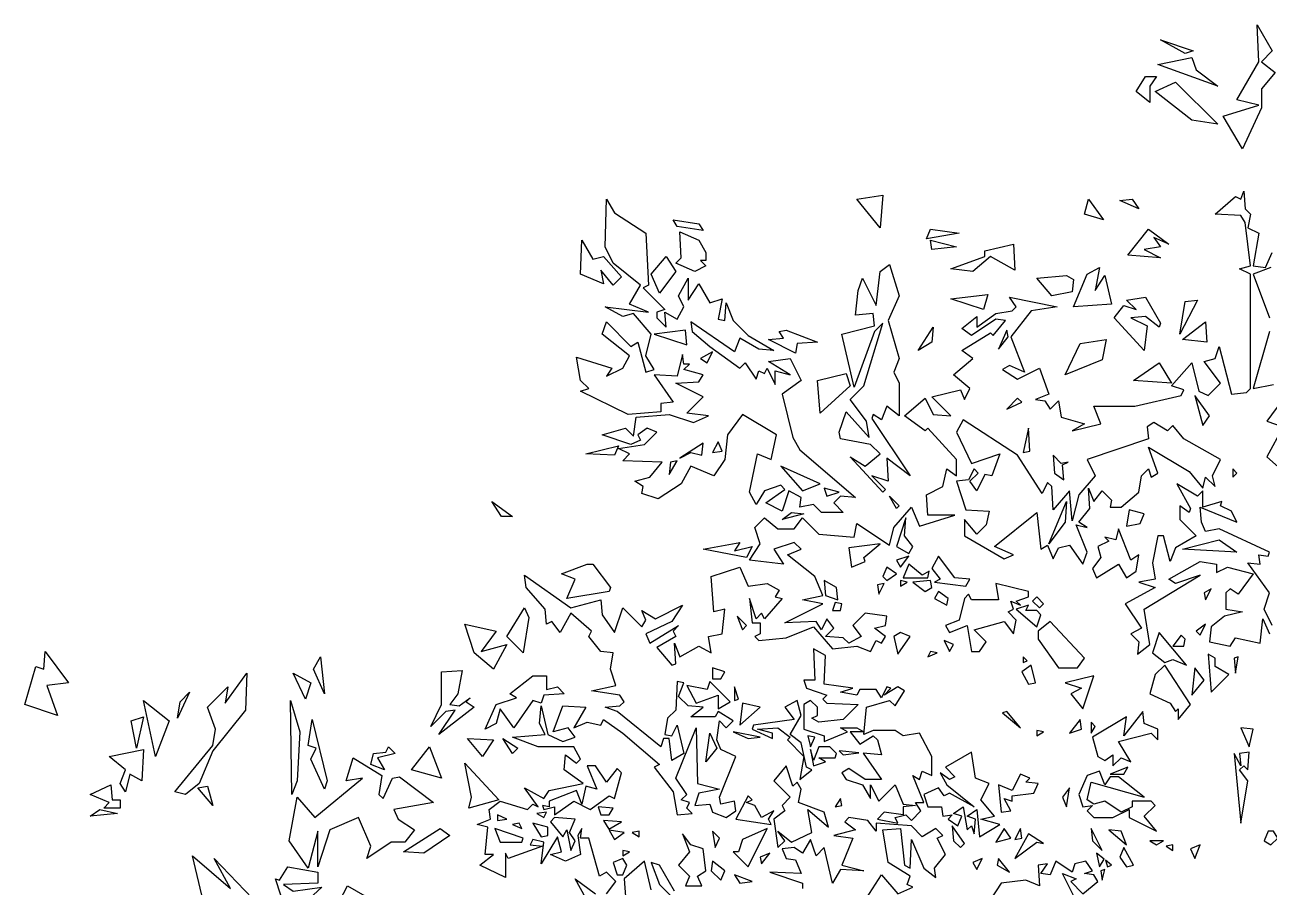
# Model space of a CAD drawing. Header units: millimetres. Extents: x -1920 to 1916, y -1858 to 1858.
# Drawn here: x -1383 to -525, y 1230 to 1824 of the extents above; entities that cross this region are included whole.
import ezdxf

# ---------------------------------------------------------------- set-up
doc = ezdxf.new("R2010")
doc.units = ezdxf.units.MM
doc.layers.add('ALMOND-DRAW-PROFILE', color=7, linetype='Continuous', lineweight=25)

msp = doc.modelspace()

# ---------------------------------------------------------------- linework, layer by layer
at = {"layer": 'ALMOND-DRAW-PROFILE'}
for points in [[(-543.5, 1738.62), (-556.64, 1761.15), (-532.24, 1768.65), (-547.25, 1772.41), (-532.24, 1798.69), (-533.17, 1824.04), (-522.85, 1806.2), (-530.36, 1798.69), (-520.97, 1791.18), (-530.36, 1779.92), (-530.36, 1766.78)], [(-582.92, 1804.32), (-599.82, 1813.71), (-577.29, 1806.2)], [(-560.4, 1781.8), (-601.7, 1796.82), (-578.23, 1801.51), (-575.42, 1793.06)], [(-607.33, 1770.53), (-616.72, 1778.04), (-610.15, 1788.37), (-602.64, 1788.37), (-607.33, 1781.8)], [(-560.4, 1755.51), (-578.23, 1758.33), (-603.58, 1778.04), (-589.5, 1784.61)], [(-860.78, 1488.93), (-872.04, 1494.56), (-858.9, 1503.94), (-861.72, 1506.76), (-872.98, 1503.01), (-878.61, 1493.62), (-883.31, 1502.07), (-877.67, 1528.35), (-868.29, 1524.6), (-864.53, 1541.49), (-888, 1555.57), (-898.32, 1541.49), (-900.2, 1524.6), (-907.71, 1513.33), (-923.67, 1519.9), (-930.24, 1507.7), (-946.2, 1497.37), (-957.46, 1501.13), (-956.52, 1505.82), (-962.15, 1509.58), (-951.83, 1512.39), (-943.38, 1522.72), (-970.6, 1523.66), (-965.91, 1528.35), (-973.42, 1532.11), (-955.58, 1534.92), (-947.14, 1543.37), (-953.71, 1546.19), (-960.28, 1541.49), (-958.4, 1537.74), (-964.97, 1534.92), (-984.68, 1541.49), (-968.73, 1546.19), (-963.09, 1540.55), (-961.22, 1553.7), (-938.69, 1555.57), (-921.79, 1549.94), (-911.47, 1554.63), (-926.48, 1556.51), (-915.22, 1567.78), (-933.99, 1577.16), (-918.04, 1578.1), (-915.22, 1582.79), (-928.36, 1586.55), (-924.61, 1590.3), (-928.36, 1590.3), (-929.3, 1596.87), (-933.06, 1581.86), (-949.01, 1582.79), (-935.87, 1564.02), (-944.32, 1563.08), (-944.32, 1557.45), (-966.85, 1555.57), (-999.7, 1571.53), (-994.07, 1573.41), (-999.7, 1579.04), (-1002.52, 1595), (-978.11, 1587.49), (-981.87, 1581.86), (-970.6, 1587.49), (-965.91, 1595.94), (-984.68, 1610.96), (-981.87, 1619.4), (-964.97, 1602.51), (-960.28, 1605.32), (-954.65, 1584.67), (-949.01, 1586.55), (-954.65, 1595.94), (-950.89, 1610.96), (-963.09, 1625.04), (-970.6, 1623.16), (-982.81, 1629.73), (-952.77, 1625.97), (-965.91, 1631.61), (-958.4, 1644.75), (-977.17, 1659.77), (-982.81, 1671.03), (-981.87, 1703.89), (-976.24, 1694.5), (-954.65, 1680.42), (-952.77, 1644.75), (-956.52, 1642.87), (-941.5, 1627.85), (-947.14, 1625.97), (-947.14, 1622.22), (-940.56, 1615.65), (-941.5, 1625.97), (-933.06, 1621.28), (-928.36, 1629.73), (-932.12, 1637.24), (-925.55, 1649.44), (-925.55, 1634.42), (-918.04, 1645.69), (-910.53, 1632.54), (-902.08, 1635.36), (-904.89, 1621.28), (-900.2, 1620.34), (-899.26, 1632.54), (-894.57, 1620.34), (-884.24, 1610.02), (-866.41, 1599.69), (-876.73, 1600.63), (-889.88, 1608.14), (-893.63, 1598.75), (-923.67, 1619.4), (-922.73, 1612.83), (-910.53, 1602.51), (-889.88, 1587.49), (-886.12, 1591.24), (-878.61, 1579.98), (-876.73, 1585.61), (-872.98, 1583.73), (-871.1, 1587.49), (-865.47, 1576.22), (-865.47, 1585.61), (-855.14, 1582.79), (-870.16, 1592.18), (-855.14, 1594.06), (-847.63, 1579.04), (-860.78, 1569.65), (-853.27, 1539.61), (-848.57, 1531.17), (-810.09, 1498.31), (-820.41, 1499.25), (-825.11, 1494.56), (-818.54, 1487.99), (-833.55, 1487.99), (-839.19, 1493.62), (-848.57, 1491.74), (-847.63, 1498.31), (-856.08, 1503.01)], [(-793.19, 1684.17), (-809.15, 1703.89), (-791.31, 1706.7)], [(-639.25, 1689.8), (-652.39, 1693.56), (-649.57, 1703.89)], [(-614.84, 1697.31), (-627.98, 1702.95), (-619.53, 1703.89)], [(-915.22, 1682.3), (-933.06, 1685.11), (-935.87, 1689.8), (-918.04, 1686.99)], [(-920.85, 1654.13), (-933.99, 1659.77), (-930.24, 1663.52), (-931.18, 1681.36), (-918.04, 1675.72), (-913.34, 1667.28), (-913.34, 1661.64), (-917.1, 1661.64), (-913.34, 1657.89)], [(-761.28, 1676.66), (-758.46, 1683.23), (-738.75, 1680.42)], [(-599.82, 1663.52), (-622.35, 1665.4), (-608.27, 1683.23), (-594.19, 1672.91), (-604.51, 1677.6), (-599.82, 1671.03), (-611.09, 1669.15)], [(-977.17, 1644.75), (-985.62, 1655.07), (-983.74, 1645.69), (-999.7, 1652.26), (-998.76, 1675.72), (-991.25, 1662.58), (-983.74, 1664.46), (-971.54, 1650.38)], [(-757.52, 1669.15), (-758.46, 1675.72), (-740.62, 1671.03)], [(-729.36, 1654.13), (-744.38, 1656.01), (-720.91, 1664.46), (-720.91, 1668.22), (-701.2, 1672.91), (-700.26, 1655.07), (-717.16, 1664.46)], [(-945.26, 1639.12), (-950.89, 1652.26), (-940.56, 1664.46), (-933.99, 1654.13)], [(-791.31, 1502.07), (-813.84, 1526.47), (-803.52, 1519.9), (-793.19, 1528.35), (-799.76, 1534.92), (-820.41, 1538.68), (-821.35, 1543.37), (-816.66, 1557.45), (-800.7, 1539.61), (-802.58, 1550.88), (-813.84, 1565.9), (-804.46, 1575.28), (-791.31, 1618.46), (-796.95, 1612.83), (-811.03, 1574.35), (-819.47, 1610.96), (-796.95, 1616.59), (-797.88, 1625.04), (-810.09, 1624.1), (-808.21, 1640.99), (-805.39, 1649.44), (-796.01, 1630.67), (-793.19, 1654.13), (-786.62, 1658.83), (-780.05, 1637.24), (-787.56, 1620.34), (-780.05, 1594.06), (-783.8, 1584.67), (-780.05, 1577.16), (-780.05, 1554.63), (-788.5, 1561.2), (-792.25, 1551.82), (-797.88, 1555.57), (-798.82, 1552.76), (-772.54, 1513.33), (-788.5, 1525.53), (-787.56, 1509.58), (-798.82, 1513.33), (-789.44, 1503.94)], [(-659.9, 1629.73), (-650.51, 1652.26), (-642.06, 1656.95), (-644.88, 1640.99), (-638.31, 1651.32), (-633.61, 1631.61)], [(-674.92, 1637.24), (-685.24, 1649.44), (-664.59, 1651.32), (-659.9, 1648.5), (-660.84, 1640.05)], [(-721.85, 1627.85), (-744.38, 1635.36), (-719.03, 1638.18)], [(-611.09, 1599.69), (-631.74, 1622.22), (-625.17, 1630.67), (-616.72, 1627.85), (-623.29, 1634.42), (-610.15, 1636.3), (-599.82, 1618.46), (-600.76, 1615.65), (-610.15, 1623.16), (-620.47, 1622.22), (-609.21, 1616.59)], [(-586.68, 1610.96), (-582.92, 1633.48), (-574.48, 1634.42)], [(-949.01, 1610.96), (-926.48, 1603.45), (-927.42, 1613.77)], [(-851.39, 1597.81), (-870.16, 1607.2), (-859.84, 1608.14), (-862.65, 1612.83), (-857.96, 1613.77), (-836.37, 1605.32), (-850.45, 1604.38)], [(-766.91, 1599.69), (-756.58, 1615.65), (-757.52, 1605.32)], [(-711.53, 1600.63), (-704.95, 1609.08), (-705.89, 1613.77)], [(-567.91, 1605.32), (-584.8, 1607.2), (-568.84, 1619.4)], [(-665.53, 1582.79), (-655.2, 1604.38), (-637.37, 1607.2), (-640.18, 1593.12)], [(-912.4, 1591.24), (-908.65, 1598.75), (-917.1, 1594.06)], [(-592.31, 1577.16), (-618.6, 1579.04), (-600.76, 1591.24)], [(-834.49, 1556.51), (-836.37, 1579.04), (-816.66, 1583.73), (-813.84, 1575.28)], [(-705.89, 1559.33), (-695.57, 1564.02), (-698.38, 1566.84)], [(-570.72, 1548.06), (-566.03, 1554.63), (-576.35, 1568.71)], [(-653.33, 1452.32), (-650.51, 1460.77), (-658.02, 1479.54), (-650.51, 1477.66), (-656.14, 1481.42), (-648.63, 1490.8), (-649.57, 1504.88), (-645.82, 1495.5), (-640.18, 1503.01), (-633.61, 1496.44), (-634.55, 1491.74), (-627.04, 1491.74), (-614.84, 1502.07), (-612.96, 1513.33), (-608.27, 1518.03), (-606.39, 1512.39), (-601.7, 1515.21), (-608.27, 1533.04), (-580.11, 1516.15), (-570.72, 1504.88), (-568.84, 1512.39), (-562.27, 1505.82), (-564.15, 1513.33), (-558.52, 1524.6), (-583.86, 1538.68), (-591.37, 1548.06), (-595.13, 1544.31), (-604.51, 1549.94), (-609.21, 1547.12), (-608.27, 1538.68), (-650.51, 1524.6), (-644.88, 1513.33), (-656.14, 1500.19), (-660.84, 1482.35), (-662.71, 1503.01), (-673.98, 1489.86), (-674.92, 1505.82), (-677.73, 1508.64), (-681.49, 1501.13), (-698.38, 1527.41), (-735.93, 1551.82), (-740.62, 1543.37), (-730.3, 1521.78), (-710.59, 1528.35), (-716.22, 1513.33), (-720.91, 1514.27), (-726.54, 1503.01), (-731.24, 1509.58), (-725.61, 1515.21), (-728.42, 1518.03), (-732.18, 1510.52), (-740.62, 1509.58), (-734.05, 1489.86), (-718.1, 1488.93), (-719.97, 1479.54), (-726.54, 1472.97), (-734.99, 1483.29), (-734.99, 1472.03), (-707.77, 1456.07), (-701.2, 1458.89), (-714.34, 1464.52), (-685.24, 1487.99), (-682.43, 1462.64), (-677.73, 1465.46), (-673.98, 1456.07), (-670.22, 1463.58), (-662.71, 1465.46)], [(-694.63, 1529.29), (-689.94, 1530.23), (-690.87, 1546.19)], [(-931.18, 1525.53), (-923.67, 1529.29), (-916.16, 1527.41), (-915.22, 1535.86)], [(-908.65, 1529.29), (-902.08, 1530.23), (-904.89, 1536.8)], [(-995.95, 1528.35), (-973.42, 1533.98), (-976.24, 1527.41)], [(-666.47, 1510.52), (-667.41, 1520.84), (-663.65, 1522.72), (-668.35, 1521.78), (-673.98, 1527.41), (-673.04, 1515.21)], [(-938.69, 1514.27), (-933.06, 1523.66), (-937.75, 1522.72)], [(-846.7, 1503.01), (-834.49, 1507.7), (-861.72, 1519.9)], [(-550.07, 1512.39), (-547.25, 1515.21), (-550.07, 1518.03)], [(-829.8, 1499.25), (-821.35, 1502.07), (-831.68, 1504.88)], [(-1054.15, 1485.17), (-1060.72, 1495.5), (-1046.64, 1485.17)], [(-781.93, 1490.8), (-786.62, 1499.25), (-780.05, 1492.68)], [(-676.79, 1466.4), (-664.59, 1495.5), (-665.53, 1481.42)], [(-860.78, 1483.29), (-854.21, 1487.99), (-845.76, 1487.05)], [(-773.48, 1459.83), (-770.66, 1464.52), (-776.29, 1472.03), (-775.36, 1484.23), (-781.93, 1464.52)], [(-623.29, 1478.6), (-613.9, 1480.48), (-611.09, 1487.05), (-621.41, 1489.86)], [(-643.94, 1442.93), (-628.92, 1452.32), (-623.29, 1442.93), (-616.72, 1447.62), (-614.84, 1458.89), (-620.47, 1455.13), (-628.92, 1476.72), (-630.8, 1469.21), (-638.31, 1471.09), (-635.49, 1468.27), (-643, 1464.52), (-641.12, 1457.01), (-646.76, 1449.5)], [(-885.18, 1457.01), (-915.22, 1462.64), (-889.88, 1467.34), (-893.63, 1461.7), (-881.43, 1464.52)], [(-547.25, 1460.77), (-584.8, 1462.64), (-559.46, 1469.21)], [(-812.9, 1450.44), (-803.52, 1454.19), (-804.46, 1457.01), (-793.19, 1466.4), (-814.78, 1463.58)], [(-1009.09, 1428.85), (-1003.46, 1441.99), (-1012.84, 1445.75), (-995.01, 1452.32), (-991.25, 1452.32), (-979.05, 1436.36), (-979.99, 1433.54)], [(-788.5, 1441.05), (-781.93, 1445.75), (-788.5, 1450.44), (-791.31, 1443.87)], [(-779.11, 1450.44), (-773.48, 1457.95), (-781.93, 1455.13)], [(-777.23, 1442.93), (-760.34, 1442.93), (-759.4, 1447.62), (-764.09, 1444.81), (-773.48, 1452.32)], [(-755.64, 1440.11), (-734.05, 1437.3), (-731.24, 1441.99), (-741.56, 1442.93), (-752.83, 1457.95), (-757.52, 1449.5), (-751.89, 1441.99)], [(-822.29, 1427.91), (-823.23, 1436.36), (-831.68, 1441.05), (-830.74, 1430.73)], [(-779.11, 1437.3), (-774.42, 1440.11), (-779.11, 1441.05)], [(-762.21, 1433.54), (-757.52, 1436.36), (-758.46, 1441.05), (-770.66, 1440.11)], [(-794.13, 1431.67), (-790.37, 1439.18), (-795.07, 1438.24)], [(-755.64, 1428.85), (-747.2, 1424.16), (-746.26, 1428.85), (-752.83, 1433.54)], [(-730.3, 1392.24), (-724.67, 1392.24), (-719.97, 1398.81), (-728.42, 1407.26), (-707.77, 1412.89), (-701.2, 1404.44), (-699.32, 1413.83), (-704.95, 1419.46), (-701.2, 1421.34), (-703.08, 1426.97), (-696.51, 1424.16), (-699.32, 1426.97), (-690.87, 1429.79), (-690.87, 1433.54), (-713.4, 1439.18), (-711.53, 1427.91), (-730.3, 1427.91), (-732.18, 1431.67), (-734.99, 1428.85), (-738.75, 1413.83), (-748.13, 1410.08), (-745.32, 1405.38), (-733.11, 1410.08)], [(-568.84, 1427.91), (-565.09, 1435.42), (-569.78, 1432.6)], [(-826.05, 1420.4), (-820.41, 1420.4), (-819.47, 1425.09), (-824.17, 1426.03)], [(-685.24, 1409.14), (-682.43, 1417.59), (-685.24, 1420.4), (-692.75, 1420.4), (-690.87, 1424.16), (-699.32, 1421.34)], [(-683.36, 1422.28), (-680.55, 1425.09), (-685.24, 1429.79), (-688.06, 1426.97)], [(-1039.13, 1391.3), (-1050.39, 1402.57), (-1038.19, 1422.28), (-1035.37, 1415.71)], [(-888, 1407.26), (-885.18, 1410.08), (-891.75, 1416.65)], [(-1059.78, 1380.04), (-1072.92, 1391.3), (-1079.49, 1411.01), (-1057.9, 1406.32), (-1068.23, 1392.24), (-1050.39, 1396.93)], [(-670.22, 1380.98), (-657.08, 1380.98), (-652.39, 1387.55), (-675.86, 1412.89), (-684.3, 1406.32), (-684.3, 1400.69)], [(-572.6, 1403.51), (-568.84, 1411.01), (-575.42, 1406.32)], [(-780.99, 1390.36), (-772.54, 1402.57), (-779.11, 1405.38), (-783.8, 1402.57)], [(-745.32, 1392.24), (-742.5, 1396.93), (-749.07, 1399.75)], [(-581.99, 1382.85), (-600.76, 1405.38), (-605.45, 1391.3), (-597.01, 1384.73), (-591.37, 1386.61)], [(-591.37, 1396), (-583.86, 1396), (-582.92, 1400.69), (-585.74, 1403.51)], [(-1360.16, 1348.12), (-1382.69, 1355.63), (-1375.18, 1381.92), (-1369.55, 1380.04), (-1368.61, 1392.24), (-1352.65, 1370.65), (-1367.67, 1368.77)], [(-804.94, 1322.13), (-792.25, 1304), (-803.52, 1304), (-814.78, 1311.51), (-819.47, 1308.7), (-816.66, 1304), (-805.39, 1300.25), (-799.76, 1290.86), (-799.76, 1300.25), (-794.13, 1288.99), (-782.87, 1300.25), (-777.23, 1287.11), (-768.79, 1286.17), (-777.23, 1285.23), (-777.23, 1279.6), (-790.37, 1281.48), (-795.07, 1276.78), (-780.99, 1273.97), (-782.87, 1277.72), (-775.36, 1279.6), (-771.6, 1275.84), (-765.03, 1282.41), (-768.79, 1288.05), (-763.15, 1288.05), (-770.66, 1306.82), (-765.97, 1304), (-764.09, 1309.64), (-757.52, 1306.82), (-757.52, 1319.96), (-765.97, 1335.92), (-777.23, 1334.04), (-782.87, 1337.8), (-797.88, 1337.8), (-804.46, 1334.98), (-802.58, 1353.75), (-786.62, 1358.45), (-782.87, 1354.69), (-776.29, 1365.02), (-780.99, 1367.84), (-790.37, 1362.2), (-785.68, 1366.9), (-788.5, 1367.84), (-792.25, 1360.33), (-796.01, 1365.96), (-807.27, 1365.96), (-809.15, 1362.2), (-820.41, 1364.08), (-811.96, 1366.9), (-831.68, 1369.71), (-830.74, 1389.42), (-839.19, 1394.12), (-838.25, 1372.53), (-845.76, 1372.53), (-843.88, 1366.9), (-829.8, 1362.2), (-832.62, 1359.39), (-829.8, 1356.57), (-808.21, 1355.63), (-818.54, 1345.31), (-835.43, 1343.43), (-840.13, 1346.25), (-836.37, 1348.12), (-836.37, 1353.75), (-841.06, 1358.45), (-845.76, 1355.63), (-845.76, 1338.74), (-831.68, 1334.04), (-831.68, 1330.29), (-815.72, 1336.86), (-820.41, 1339.67), (-809.15, 1339.67), (-804.46, 1336.86), (-813.84, 1336.86), (-807.27, 1328.41), (-797.88, 1334.04), (-795.07, 1331.23), (-792.25, 1320.9)], [(-760.34, 1388.49), (-753.77, 1391.3), (-758.46, 1392.24)], [(-565.09, 1364.08), (-552.89, 1376.28), (-562.27, 1381.92), (-562.27, 1387.55), (-566.97, 1390.36)], [(-1176.18, 1363.14), (-1183.69, 1380.04), (-1178.99, 1388.49)], [(-908.65, 1373.47), (-903.02, 1373.47), (-900.2, 1378.16), (-908.65, 1380.98)], [(-690.87, 1369.71), (-686.18, 1370.65), (-689, 1382.85), (-695.57, 1378.16)], [(-694.63, 1384.73), (-691.81, 1385.67), (-694.63, 1388.49)], [(-587.62, 1345.31), (-579.17, 1355.63), (-597.01, 1382.85), (-603.58, 1376.28), (-607.33, 1363.14), (-593.25, 1356.57), (-589.5, 1350.94), (-587.62, 1352.82)], [(-578.23, 1362.2), (-569.78, 1372.53), (-576.35, 1380.98)], [(-548.19, 1377.22), (-546.32, 1388.49), (-549.13, 1387.55)], [(-1271.92, 1293.68), (-1279.43, 1295.56), (-1253.15, 1327.47), (-1251.27, 1338.74), (-1256.9, 1353.75), (-1242.82, 1367.84), (-1244.7, 1356.57), (-1229.68, 1377.22), (-1230.62, 1351.88), (-1253.15, 1323.72), (-1262.53, 1301.19)], [(-1189.32, 1359.39), (-1197.77, 1377.22), (-1185.56, 1370.65)], [(-1097.33, 1334.98), (-1086.06, 1351.88), (-1092.63, 1350.94), (-1102.96, 1340.61), (-1095.45, 1355.63), (-1095.45, 1378.16), (-1081.37, 1379.1), (-1084.18, 1363.14), (-1089.82, 1355.63), (-1083.25, 1354.69), (-1075.74, 1360.33), (-1078.55, 1357.51), (-1072.92, 1353.75)], [(-1065.41, 1338.74), (-1057.9, 1355.63), (-1043.82, 1360.33), (-1048.51, 1363.14), (-1032.56, 1375.34), (-1023.17, 1375.34), (-1023.17, 1365.96), (-1015.66, 1367.84), (-1010.97, 1363.14), (-1025.05, 1362.2), (-1026.92, 1356.57), (-1032.56, 1358.45), (-1045.7, 1339.67), (-1055.08, 1352.82), (-1057.9, 1342.49)], [(-653.33, 1352.82), (-645.82, 1375.34), (-665.53, 1370.65), (-654.27, 1366.9), (-661.77, 1363.14)], [(-1277.55, 1346.25), (-1275.68, 1357.51), (-1269.11, 1364.08)], [(-904.89, 1352.82), (-896.45, 1357.51), (-910.53, 1371.59), (-912.4, 1365.96), (-926.48, 1368.77), (-919.91, 1356.57), (-904.89, 1362.2)], [(-893.63, 1358.45), (-890.81, 1359.39), (-893.63, 1367.84)], [(-1292.57, 1319.96), (-1301.02, 1358.45), (-1283.19, 1344.37)], [(-1198.7, 1293.68), (-1199.64, 1358.45), (-1193.07, 1336.86), (-1194.95, 1303.07)], [(-889.88, 1341.55), (-875.8, 1353.75), (-888, 1356.57)], [(-848.57, 1304), (-840.13, 1310.58), (-843.88, 1312.45), (-847.63, 1329.35), (-855.14, 1334.98), (-847.63, 1348.12), (-850.45, 1358.45), (-858.9, 1353.75), (-852.33, 1345.31), (-880.49, 1341.55), (-881.43, 1338.74), (-867.35, 1332.16), (-867.35, 1335.92), (-877.67, 1338.74), (-863.59, 1339.67), (-855.14, 1333.1), (-857.02, 1331.23), (-845.76, 1319.96)], [(-1305.71, 1325.59), (-1309.47, 1344.37), (-1301.02, 1347.18)], [(-696.51, 1339.67), (-705.89, 1350.94), (-708.71, 1350)], [(-632.68, 1313.39), (-627.04, 1319.02), (-620.47, 1316.21), (-628.92, 1330.29), (-606.39, 1335.92), (-601.7, 1331.23), (-601.7, 1338.74), (-611.09, 1342.49), (-612.02, 1350.94), (-625.17, 1334.04), (-623.29, 1347.18), (-646.76, 1333.1), (-643, 1319.96), (-638.31, 1317.15), (-632.68, 1320.9)], [(-1176.18, 1297.43), (-1185.56, 1318.08), (-1181.81, 1325.59), (-1187.44, 1327.47), (-1184.62, 1345.31), (-1174.3, 1303.07)], [(-662.71, 1335.92), (-654.27, 1338.74), (-655.2, 1345.31)], [(-647.69, 1335.92), (-644.88, 1340.61), (-647.69, 1343.43)], [(-538.81, 1326.53), (-535.99, 1338.74), (-544.44, 1339.67)], [(-1067.29, 1319.96), (-1077.61, 1332.16), (-1059.78, 1331.23)], [(-1046.64, 1321.84), (-1053.21, 1332.16), (-1042.88, 1325.59)], [(-913.34, 1316.21), (-910.53, 1335.92), (-905.83, 1325.59)], [(-884.24, 1332.16), (-875.8, 1333.1), (-894.57, 1336.86)], [(-841.06, 1326.53), (-838.25, 1333.1), (-842.94, 1334.04)], [(-685.24, 1334.04), (-680.55, 1336.86), (-685.24, 1337.8)], [(-1313.22, 1295.56), (-1316.98, 1301.19), (-1313.22, 1310.58), (-1324.49, 1319.96), (-1301.02, 1324.66), (-1301.96, 1303.07), (-1310.41, 1307.76)], [(-1134.87, 1310.58), (-1144.26, 1314.33), (-1142.38, 1321.84), (-1133.93, 1322.78), (-1132.06, 1326.53), (-1127.36, 1321.84), (-1139.57, 1319.02)], [(-1095.45, 1304.94), (-1116.1, 1310.58), (-1103.9, 1326.53)], [(-839.19, 1313.39), (-830.74, 1316.21), (-835.43, 1319.02), (-824.17, 1319.02), (-823.23, 1321.84), (-827.92, 1326.53), (-835.43, 1326.53), (-839.19, 1317.15), (-841.06, 1324.66)], [(-807.92, 1322.42), (-821.35, 1323.72), (-818.54, 1320.9)], [(-724.67, 1264.58), (-710.59, 1273.03), (-723.73, 1276.78), (-714.34, 1278.66), (-723.73, 1289.92), (-718.1, 1301.19), (-727.48, 1304.94), (-730.3, 1322.78), (-748.13, 1312.45), (-741.56, 1305.88), (-745.32, 1304), (-751.89, 1308.7), (-747.2, 1300.25), (-728.42, 1285.23), (-745.32, 1294.62), (-749.07, 1292.74), (-752.83, 1298.37), (-763.15, 1293.68), (-760.34, 1285.23), (-750.95, 1285.23), (-750.01, 1278.66), (-743.44, 1279.6), (-746.26, 1276.78), (-739.69, 1272.09), (-736.87, 1278.66), (-742.5, 1280.54), (-735.93, 1285.23), (-733.11, 1269.27), (-730.3, 1272.09), (-728.42, 1266.46), (-727.48, 1276.78), (-733.11, 1278.66), (-726.54, 1283.35)], [(-544.44, 1273.97), (-539.75, 1303.07), (-545.38, 1310.58), (-542.56, 1313.39), (-539.75, 1310.58), (-538.81, 1322.78), (-545.38, 1321.84), (-544.44, 1313.39), (-549.13, 1321.84)], [(-1187.44, 1242.99), (-1200.58, 1261.76), (-1194.95, 1291.8), (-1182.75, 1277.72), (-1149.89, 1304.94), (-1161.16, 1303.07), (-1156.46, 1319.02), (-1136.75, 1306.82), (-1138.63, 1293.68), (-1135.81, 1290.86), (-1129.24, 1304.94), (-1124.55, 1305.88), (-1101.08, 1288.05), (-1128.3, 1283.35), (-1125.49, 1276.78), (-1114.22, 1269.27), (-1120.79, 1260.82), (-1130.18, 1260.82), (-1147.08, 1249.56), (-1144.26, 1258.01), (-1152.71, 1277.72), (-1172.42, 1269.27), (-1180.87, 1243.93), (-1180.87, 1268.33)], [(-1076.67, 1284.29), (-1074.8, 1291.8), (-1079.49, 1315.27), (-1056.02, 1289.92)], [(-1017.54, 1279.6), (-1004.4, 1288.99), (-993.13, 1283.35), (-979.99, 1292.74), (-976.24, 1290.86), (-971.54, 1308.7), (-974.36, 1311.51), (-981.87, 1302.13), (-989.38, 1313.39), (-995.01, 1313.39), (-988.44, 1297.43), (-995.95, 1299.31), (-998.76, 1287.11), (-1002.52, 1296.49), (-1021.29, 1288.99), (-1021.29, 1285.23), (-1025.99, 1286.17), (-1025.05, 1283.35), (-1017.54, 1285.23)], [(-863.59, 1257.07), (-858.9, 1261.76), (-863.59, 1268.33), (-854.21, 1260.82), (-840.13, 1267.4), (-842.94, 1283.35), (-828.86, 1271.15), (-831.68, 1281.48), (-849.51, 1288.05), (-847.63, 1297.43), (-850.45, 1302.13), (-853.27, 1299.31), (-857.96, 1313.39), (-866.41, 1303.07), (-855.14, 1291.8), (-860.78, 1286.17), (-858.9, 1282.41), (-866.41, 1276.78)], [(-634.55, 1307.76), (-625.17, 1307.76), (-622.35, 1312.45)], [(-709.65, 1281.48), (-703.08, 1282.41), (-707.77, 1290.86), (-702.14, 1288.99), (-702.14, 1292.74), (-687.12, 1294.62), (-684.3, 1301.19), (-692.75, 1302.13), (-689.94, 1304.94), (-696.51, 1307.76), (-702.14, 1296.49), (-711.53, 1300.25)], [(-602.64, 1268.33), (-611.09, 1278.66), (-603.58, 1286.17), (-606.39, 1288.99), (-619.53, 1288.99), (-619.53, 1285.23), (-627.04, 1281.48), (-638.31, 1288.99), (-645.82, 1287.11), (-650.51, 1289.92), (-647.69, 1302.13), (-611.09, 1291.8), (-628.92, 1305.88), (-634.55, 1305.88), (-638.31, 1300.25), (-642.06, 1309.64), (-650.51, 1306.82), (-656.14, 1293.68), (-653.33, 1285.23), (-646.76, 1286.17), (-650.51, 1282.41), (-645.82, 1277.72), (-632.68, 1277.72), (-621.41, 1283.35), (-621.41, 1277.72)], [(-1328.24, 1284.29), (-1324.49, 1288.05), (-1337.63, 1293.68), (-1323.55, 1300.25), (-1322.61, 1289.92), (-1316.98, 1289.92), (-1316.98, 1284.29)], [(-1253.15, 1286.17), (-1263.47, 1298.37), (-1256.9, 1299.31)], [(-664.59, 1285.23), (-662.71, 1298.37), (-667.41, 1291.8)], [(-892.69, 1276.78), (-868.29, 1273.03), (-870.16, 1276.78), (-866.41, 1282.41), (-874.86, 1277.72), (-879.55, 1286.17), (-885.18, 1288.05), (-881.43, 1289.92), (-884.24, 1292.74)], [(-824.17, 1285.23), (-819.47, 1286.17), (-820.41, 1290.86)], [(-1337.63, 1278.66), (-1331.06, 1283.35), (-1318.86, 1280.54)], [(-1056.96, 1275.84), (-1050.39, 1276.78), (-1056.96, 1279.6)], [(-1025.05, 1277.72), (-1023.17, 1281.48), (-1029.74, 1280.54)], [(-985.62, 1279.6), (-979.99, 1279.6), (-977.17, 1284.29), (-987.5, 1285.23)], [(-1121.73, 1254.25), (-1096.39, 1270.21), (-1089.82, 1265.52), (-1107.65, 1253.32)], [(-1055.08, 1260.82), (-1040.07, 1260.82), (-1039.13, 1263.64), (-1058.84, 1270.21)], [(-1040.07, 1270.21), (-1041.94, 1273.97), (-1046.64, 1273.03)], [(-1026.92, 1264.58), (-1022.23, 1265.52), (-1022.23, 1271.15), (-1032.56, 1273.97)], [(-1006.27, 1255.19), (-1003.46, 1261.76), (-1007.21, 1267.4), (-1003.46, 1276.78), (-1017.54, 1277.72), (-1020.35, 1274.9), (-1011.91, 1264.58), (-1009.09, 1269.27)], [(-980.23, 1269.69), (-971.54, 1274.9), (-983.74, 1275.84)], [(-884.24, 1243.93), (-871.1, 1270.21), (-888, 1262.7), (-890.81, 1254.25), (-894.57, 1254.25)], [(-737.81, 1257.07), (-734.99, 1259.89), (-743.44, 1272.09), (-742.5, 1261.76)], [(-713.4, 1260.82), (-703.08, 1263.64), (-707.77, 1270.21)], [(-700.26, 1262.7), (-695.57, 1263.64), (-696.51, 1270.21)], [(-640.18, 1255.19), (-647.69, 1270.21), (-646.76, 1261.76)], [(-979.89, 1269.1), (-976.24, 1262.7), (-969.66, 1267.4)], [(-959.34, 1264.58), (-959.34, 1268.33), (-964.03, 1267.4)], [(-927.42, 1230.79), (-916.16, 1230.79), (-918.98, 1237.36), (-913.34, 1241.11), (-915.22, 1256.13), (-923.67, 1258.95), (-929.3, 1266.46), (-924.61, 1254.25), (-932.12, 1244.87), (-924.61, 1237.36)], [(-906.77, 1257.07), (-903.96, 1263.64), (-908.65, 1268.33)], [(-700.26, 1249.56), (-685.24, 1260.82), (-680.55, 1259.89), (-690.87, 1266.46)], [(-623.29, 1258.95), (-627.04, 1268.33), (-635.49, 1269.27)], [(-602.64, 1258.95), (-597.94, 1261.76), (-607.33, 1261.76)], [(-523.79, 1258.95), (-519.09, 1263.64), (-521.91, 1268.33), (-525.67, 1268.33), (-528.48, 1261.76)], [(-970.6, 1251.44), (-965.91, 1254.25), (-970.6, 1255.19)], [(-874.86, 1245.81), (-869.22, 1253.32), (-875.8, 1250.5)], [(-642.06, 1243.93), (-638.68, 1249.01), (-643.94, 1253.32)], [(-623.29, 1243.93), (-618.6, 1244.87), (-625.17, 1257.07), (-627.98, 1250.5)], [(-591.37, 1255.19), (-591.37, 1258.95), (-596.07, 1258.01)], [(-576.35, 1249.56), (-572.6, 1258.95), (-579.17, 1256.13)], [(-1204.34, 1205.44), (-1215.6, 1220.46), (-1206.21, 1224.22), (-1209.97, 1235.48), (-1207.15, 1234.54), (-1201.52, 1243.93), (-1180.87, 1240.17), (-1180.87, 1232.66), (-1204.34, 1231.73), (-1197.77, 1227.03), (-1178.05, 1229.85)], [(-974.36, 1238.3), (-970.6, 1238.3), (-967.79, 1244.87), (-970.6, 1249.56), (-977.17, 1246.74)], [(-903.02, 1234.54), (-900.2, 1241.11), (-908.65, 1247.68), (-909.59, 1241.11)], [(-726.54, 1242.05), (-722.79, 1249.56), (-729.36, 1246.74)], [(-704.02, 1240.17), (-711.53, 1249.56), (-712.46, 1244.87)], [(-637.92, 1248.39), (-636.43, 1243.93), (-633.61, 1244.87)], [(-889.88, 1232.66), (-881.43, 1233.6), (-893.63, 1238.3)], [(-640.18, 1234.54), (-638.31, 1242.05), (-641.12, 1241.11)], [(-1178.05, 1190.42), (-1166.79, 1209.2), (-1168.67, 1214.83), (-1160.22, 1230.79), (-1142.38, 1220.46), (-1139.57, 1202.63), (-1150.83, 1206.38)]]:
    msp.add_lwpolyline(points, close=True, dxfattribs=at)
for points in [[(-981.87, 1225.15), (-975.3, 1233.6), (-981.87, 1240.17), (-986.56, 1237.36), (-994.07, 1263.64), (-999.7, 1263.64), (-998.76, 1270.21), (-1001.58, 1265.52), (-999.7, 1252.38), (-1010.03, 1247.68), (-1020.35, 1252.38), (-1012.84, 1254.25), (-1015.66, 1264.58), (-1026.92, 1245.81), (-1025.05, 1260.82), (-1032.56, 1262.7), (-1034.43, 1258.95), (-1025.99, 1258.01), (-1049.45, 1249.56), (-1051.33, 1253.32), (-1051.33, 1236.42), (-1069.17, 1244.87), (-1059.78, 1252.38), (-1065.41, 1252.38), (-1063.53, 1271.15), (-1071.04, 1273.03), (-1061.66, 1276.78), (-1062.59, 1283.35), (-1055.08, 1288.99), (-1036.31, 1283.35), (-1032.56, 1287.11), (-1028.8, 1285.23), (-1038.19, 1298.37), (-1025.05, 1290.86), (-1021.29, 1296.49), (-997.82, 1301.19), (-1010.97, 1310.58), (-1010.03, 1320.9), (-1002.52, 1315.27), (-999.7, 1318.08), (-1004.4, 1326.53), (-1028.8, 1326.53), (-1046.64, 1333.1), (-1024.11, 1334.98), (-1027.86, 1342.49), (-1026.92, 1354.69), (-1022.23, 1334.98), (-1011.91, 1330.29), (-1003.46, 1333.1), (-1008.15, 1339.67), (-1018.48, 1336.86), (-1011.91, 1354.69), (-995.95, 1353.75), (-1004.4, 1339.67), (-995.01, 1343.43), (-985.62, 1341.55), (-983.74, 1345.31), (-970.6, 1335.92), (-945.26, 1314.33), (-949.01, 1312.45), (-935.87, 1295.56), (-933.06, 1279.6), (-922.73, 1280.54), (-926.48, 1284.29), (-924.61, 1288.05), (-930.24, 1289.92), (-926.48, 1293.68), (-933.99, 1304.94), (-919.91, 1339.67), (-918.98, 1301.19), (-903.96, 1297.43), (-918.04, 1294.62), (-920.85, 1286.17), (-910.53, 1287.11), (-908.65, 1281.48), (-899.26, 1277.72), (-892.69, 1282.41), (-893.63, 1288.99), (-903.02, 1287.11), (-903.96, 1291.8), (-892.69, 1319.96), (-903.02, 1324.66), (-905.83, 1331.23), (-903.96, 1344.37), (-899.26, 1339.67), (-894.57, 1344.37), (-904.89, 1350.94), (-906.77, 1347.18), (-923.67, 1347.18), (-915.22, 1353.75), (-925.55, 1354.69), (-932.12, 1361.26), (-928.36, 1370.65), (-933.06, 1371.59), (-933.99, 1351.88), (-939.63, 1346.25), (-941.5, 1334.98), (-936.81, 1334.04), (-933.06, 1341.55), (-928.36, 1321.84), (-936.81, 1317.15), (-938.69, 1332.16), (-942.44, 1332.16), (-944.32, 1326.53), (-974.36, 1350.94), (-982.81, 1353.75), (-972.48, 1354.69), (-969.66, 1357.51), (-972.48, 1362.2), (-992.19, 1365.02), (-975.3, 1368.77), (-979.05, 1380.04), (-977.17, 1391.3), (-985.62, 1392.24), (-994.07, 1402.57), (-992.19, 1406.32), (-1006.27, 1418.52), (-1013.78, 1405.38), (-1019.41, 1412.89), (-1023.17, 1411.01), (-1024.11, 1421.34), (-1037.25, 1436.36), (-1038.19, 1444.81), (-1006.27, 1422.28), (-985.62, 1427.91), (-984.68, 1417.59), (-976.24, 1405.38), (-970.6, 1422.28), (-957.46, 1409.14), (-954.65, 1413.83), (-957.46, 1420.4), (-948.07, 1414.77), (-929.3, 1424.16), (-936.81, 1412.89), (-954.65, 1404.44), (-951.83, 1397.87), (-932.12, 1410.08), (-935.87, 1406.32), (-933.99, 1402.57), (-947.14, 1395.06), (-936.81, 1382.85), (-933.99, 1383.79), (-934.93, 1397.87), (-931.18, 1388.49), (-918.04, 1396), (-909.59, 1391.3), (-911.47, 1402.57), (-902.08, 1404.44), (-900.2, 1421.34), (-907.71, 1419.46), (-909.59, 1443.87), (-889.88, 1450.44), (-884.24, 1437.3), (-871.1, 1439.18), (-862.65, 1434.48), (-865.47, 1429.79), (-860.78, 1428.85), (-872.98, 1414.77), (-874.86, 1418.52), (-878.61, 1414.77), (-883.31, 1428.85), (-881.43, 1411.95), (-875.8, 1411.95), (-875.8, 1404.44), (-879.55, 1402.57), (-876.73, 1399.75), (-857.96, 1401.63), (-839.19, 1409.14), (-826.05, 1394.12), (-809.15, 1396), (-799.76, 1392.24), (-796.01, 1399.75), (-792.25, 1397.87), (-789.44, 1402.57), (-796.95, 1408.2), (-789.44, 1410.08), (-788.5, 1416.65), (-803.52, 1418.52), (-811.96, 1410.08), (-806.33, 1402.57), (-814.78, 1397.87), (-818.54, 1401.63), (-830.74, 1402.57), (-825.11, 1408.2), (-829.8, 1414.77), (-833.55, 1407.26), (-837.31, 1412.89), (-858.9, 1411.95), (-832.62, 1425.09), (-846.7, 1427.91), (-832.62, 1430.73), (-838.25, 1443.87), (-857.02, 1458.89), (-847.63, 1462.64), (-852.33, 1467.34), (-866.41, 1462.64), (-859.84, 1452.32), (-883.31, 1455.13), (-875.8, 1466.4), (-879.55, 1477.66), (-872.98, 1484.23), (-863.59, 1476.72), (-852.33, 1476.72), (-846.7, 1484.23), (-835.43, 1472.97), (-811.03, 1471.09), (-809.15, 1480.48), (-786.62, 1465.46), (-783.8, 1477.66), (-771.6, 1491.74), (-765.97, 1478.6), (-741.56, 1486.11), (-760.34, 1486.11), (-761.28, 1500.19), (-750.01, 1505.82), (-747.2, 1518.03), (-740.62, 1513.33), (-740.62, 1524.6), (-760.34, 1546.19), (-762.21, 1544.31), (-776.29, 1554.63), (-762.21, 1566.84), (-756.58, 1555.57), (-744.38, 1554.63), (-757.52, 1567.78), (-737.81, 1572.47), (-734.99, 1565.9), (-731.24, 1573.41), (-742.5, 1582.79), (-729.36, 1594.06), (-736.87, 1599.69), (-717.16, 1611.89), (-715.28, 1610.02), (-706.83, 1620.34), (-713.4, 1621.28), (-730.3, 1610.02), (-736.87, 1614.71), (-726.54, 1623.16), (-726.54, 1615.65), (-713.4, 1625.04), (-702.14, 1626.91), (-699.32, 1629.73), (-704.02, 1636.3), (-671.16, 1629.73), (-689, 1626.91), (-703.08, 1609.08), (-693.69, 1584.67), (-704.02, 1589.37), (-708.71, 1586.55), (-698.38, 1579.98), (-683.36, 1587.49), (-676.79, 1569.65), (-686.18, 1565.9), (-679.61, 1564.96), (-675.86, 1559.33), (-670.22, 1564.96), (-668.35, 1553.7), (-652.39, 1549), (-660.84, 1544.31), (-641.12, 1549), (-645.82, 1561.2), (-617.66, 1561.2), (-585.74, 1568.71), (-583.86, 1572.47), (-592.31, 1575.28), (-578.23, 1591.24), (-573.54, 1571.53), (-566.97, 1568.71), (-558.52, 1577.16), (-569.78, 1592.18), (-562.27, 1594.06), (-559.46, 1602.51), (-551.01, 1569.65), (-540.68, 1570.59), (-537.87, 1573.41), (-537.87, 1652.26), (-545.38, 1656.01), (-537.87, 1657.89), (-541.62, 1687.93), (-544.44, 1692.62), (-562.27, 1693.56), (-548.19, 1705.76), (-544.44, 1703.89), (-542.56, 1709.52), (-541.62, 1697.31), (-537.87, 1693.56), (-539.75, 1684.17), (-532.24, 1680.42), (-535.99, 1657.89), (-527.54, 1656.95), (-522.85, 1667.28)], [(-523.79, 1656.95), (-535.99, 1652.26), (-524.73, 1622.22)], [(-524.73, 1612.83), (-535.99, 1573.41), (-521.91, 1576.22)], [(-516.28, 1564.96), (-526.6, 1550.88), (-515.34, 1547.12), (-526.6, 1526.47), (-510.65, 1512.39)], [(-522.85, 1410.08), (-528.48, 1421.34), (-524.73, 1432.6), (-539.75, 1453.26), (-531.3, 1452.32), (-532.24, 1458.89), (-525.67, 1457.95), (-524.73, 1460.77), (-559.46, 1476.72), (-568.84, 1474.85), (-571.66, 1481.42), (-572.6, 1491.74), (-547.25, 1481.42), (-551.01, 1488.93), (-558.52, 1492.68), (-557.58, 1495.5), (-570.72, 1491.74), (-570.72, 1503.01), (-574.48, 1499.25), (-588.56, 1507.7), (-579.17, 1490.8), (-580.11, 1487.99), (-586.68, 1492.68), (-586.68, 1483.29), (-575.42, 1472.03), (-589.5, 1463.58), (-593.25, 1454.19), (-597.94, 1472.03), (-601.7, 1472.03), (-605.45, 1453.26), (-603.58, 1441.99), (-614.84, 1440.11), (-603.58, 1436.36), (-624.23, 1425.09), (-612.96, 1408.2), (-620.47, 1404.44), (-614.84, 1398.81), (-615.78, 1390.36), (-607.33, 1396.93), (-611.09, 1421.34), (-572.6, 1444.81), (-589.5, 1439.18), (-594.19, 1441.99), (-572.6, 1454.19), (-561.34, 1452.32), (-561.34, 1446.68), (-553.83, 1450.44), (-535.99, 1445.75), (-546.32, 1431.67), (-551.95, 1435.42), (-554.76, 1432.6), (-554.76, 1421.34), (-543.5, 1419.46), (-555.7, 1416.65), (-565.09, 1409.14), (-566.03, 1398.81), (-551.95, 1396), (-548.19, 1401.63), (-531.3, 1397.87), (-529.42, 1414.77), (-524.73, 1404.44)], [(-802.58, 1222.34), (-792.25, 1238.3), (-780.99, 1225.15), (-770.66, 1229.85), (-774.42, 1231.73), (-772.54, 1237.36), (-787.56, 1246.74), (-791.31, 1269.27), (-779.11, 1270.21), (-776.29, 1244.87), (-772.54, 1242.99), (-771.6, 1262.7), (-763.15, 1242.99), (-754.7, 1236.42), (-755.64, 1242.99), (-748.13, 1252.38), (-753.77, 1263.64), (-750.01, 1265.52), (-754.7, 1270.21), (-764.09, 1264.58), (-771.6, 1272.09), (-796.01, 1273.97), (-796.01, 1268.33), (-801.64, 1275.84), (-814.78, 1277.72), (-817.6, 1274.9), (-810.09, 1269.27), (-825.11, 1265.52), (-811.96, 1263.64), (-819.47, 1244.87), (-804.46, 1241.11), (-820.41, 1242.05), (-826.05, 1232.66), (-831.68, 1257.07), (-837.31, 1251.44), (-841.06, 1262.7), (-846.7, 1253.32), (-852.33, 1257.07), (-860.78, 1256.13), (-857.96, 1249.56), (-851.39, 1248.62), (-847.63, 1239.23), (-869.22, 1240.17), (-846.7, 1232.66), (-846.7, 1228.91)], [(-1260.66, 1224.22), (-1267.23, 1251.44), (-1240.94, 1228.91), (-1252.21, 1249.56), (-1209.97, 1205.44)], [(-950.89, 1227.97), (-955.58, 1247.68), (-969.66, 1235.48), (-967.79, 1211.07)], [(-934.93, 1227.03), (-945.26, 1244.87), (-950.89, 1246.74), (-945.26, 1231.73), (-933.99, 1220.46)], [(-656.14, 1216.71), (-667.41, 1239.23), (-658.02, 1235.48), (-661.77, 1233.6), (-653.33, 1225.15), (-643, 1233.6), (-645.82, 1238.3), (-652.39, 1239.23), (-646.76, 1241.11), (-651.45, 1247.68), (-658.96, 1245.81), (-660.84, 1240.17), (-672.1, 1247.68), (-675.86, 1238.3), (-682.43, 1239.23), (-677.73, 1245.81), (-684.3, 1244.87), (-683.36, 1230.79), (-692.75, 1234.54), (-709.65, 1232.66), (-717.16, 1221.4)], [(-995.95, 1222.34), (-1003.46, 1235.48), (-989.38, 1225.15)]]:
    msp.add_lwpolyline(points, dxfattribs=at)

doc.saveas('drawing.dxf')
